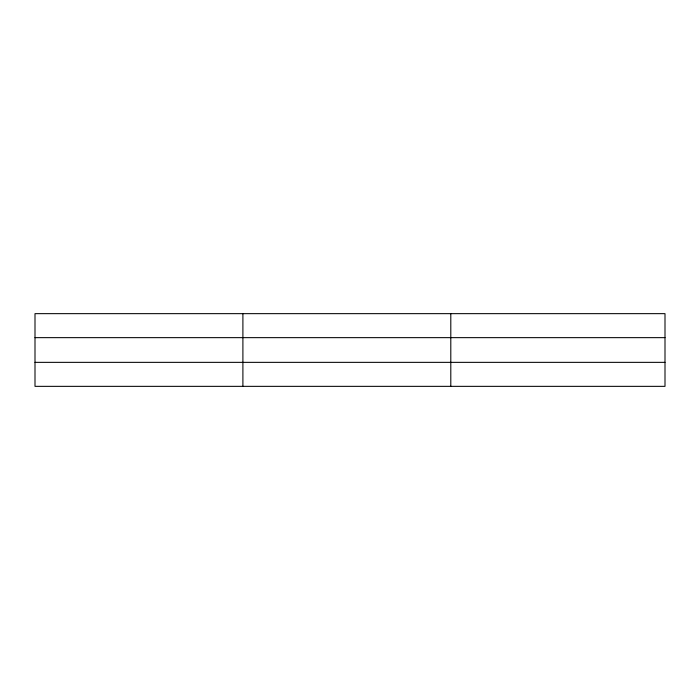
<?xml version="1.0" encoding="UTF-8"?>
<svg xmlns="http://www.w3.org/2000/svg" width="700" height="700" viewBox="0 0 700 700"><rect width="100%" height="100%" fill="white"/><g stroke="black" fill="none" stroke-linecap="round" stroke-linejoin="round"><path stroke-width="1.05" d="M242.9 386.348L242.9 313.652M450.8 386.348L450.8 313.652M665 337.645L665 313.652L35 313.652L35 386.348L665 386.348L665 337.645L35 337.645M35 362.355L665 362.355"/></g></svg>
